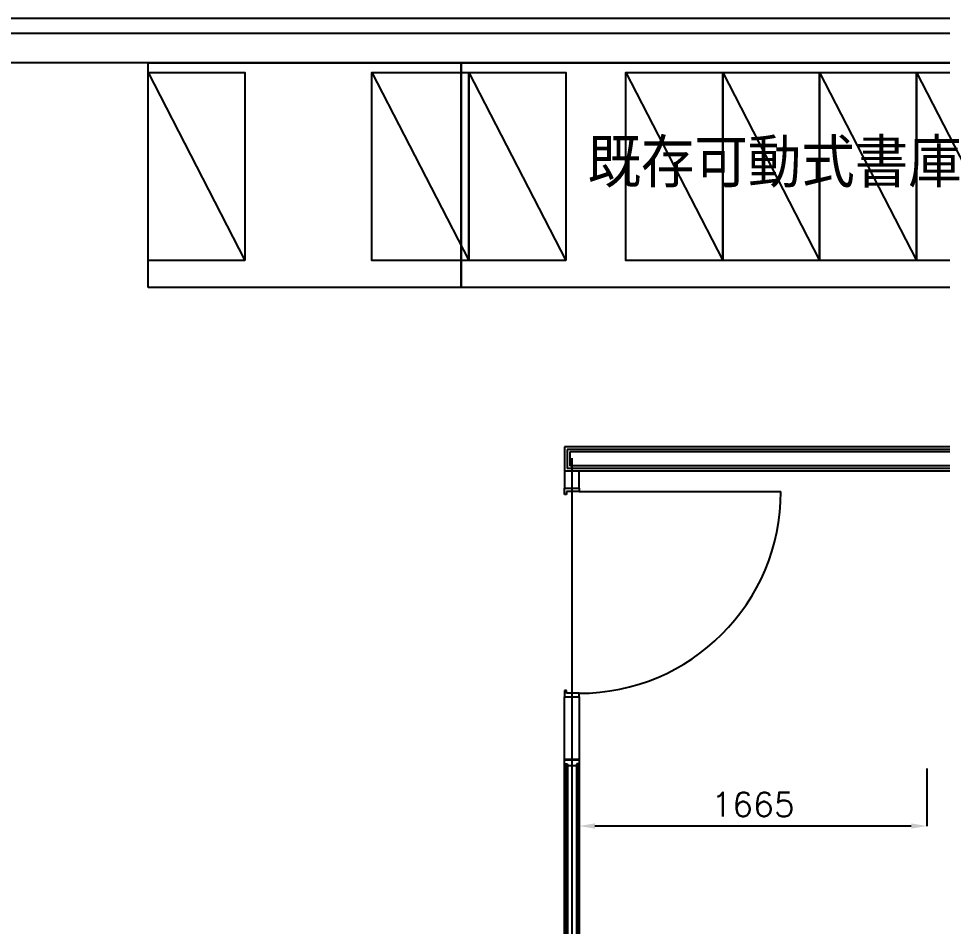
# Model space of a CAD drawing. Extents: x -120222 to -41942, y -19134 to 30932.
# Drawn here: x -76338 to -71912, y -265 to 4085 of the extents above; entities that cross this region are included whole.
import ezdxf
from ezdxf.enums import TextEntityAlignment as Align

# ---------------------------------------------------------------- set-up
doc = ezdxf.new("R2010")
doc.units = 0
doc.header["$LTSCALE"] = 150
doc.header["$MEASUREMENT"] = 0
doc.header["$PDMODE"] = 1
doc.header["$PDSIZE"] = -2
doc.layers.get('0').update_dxf_attribs({"linetype": 'CONTINUOUS'})
doc.layers.get('DEFPOINTS').update_dxf_attribs({"linetype": 'CONTINUOUS'})
for name, color, linetype in [('____-567', 7, 'CONTINUOUS'), ('____-569', 7, 'CONTINUOUS'), ('________', 7, 'CONTINUOUS'), ('___B', 7, 'CONTINUOUS')]:
    doc.layers.add(name, color=color, linetype=linetype)
doc.styles.get("Standard").update_dxf_attribs({"font": 'txt', "bigfont": 'BIGFONT.SHX'})
doc.dimstyles.new('KOYATSU', dxfattribs={"dimtxt": 116.375326, "dimasz": 75.111694, "dimexe": 0, "dimexo": 225, "dimgap": 45, "dimtad": 1, "dimdec": 1, "dimdsep": 46, "dimtxsty": 'Standard', "dimcen": 0, "dimadec": 0, "dimazin": 0, "dimtfac": 1, "dimtdec": 1, "dimtix": 1, "dimtmove": 2, "dimatfit": 3, "dimfxl": 1, "dimtolj": 1, "dimarcsym": 0})

# ---------------------------------------------------------------- blocks, each defined once
blk = doc.blocks.new('____-158')
at = {"color": 1, "linetype": 'Continuous'}
blk.add_line((-76423.8, -463.5), (-84722.4, -463.5), dxfattribs=at)
blk = doc.blocks.new('____-164')
at = {"color": 1, "linetype": 'Continuous'}
for p, q in [((-76117.6, -536), (-82992.6, -536)), ((-75977.6, -676), (-82982.6, -676))]:
    blk.add_line(p, q, dxfattribs=at)
at = {"color": 1}
blk.add_blockref('____-158', (0, 0), dxfattribs=at)
blk = doc.blocks.new('____-166')
at = {"color": 1}
blk.add_blockref('____-164', (0, 0), dxfattribs=at)
blk = doc.blocks.new('____-167')
at = {"color": 1, "linetype": 'Continuous'}
blk.add_line((-82624.2, -676), (-86085.6, -676), dxfattribs=at)
at = {"color": 1}
blk.add_blockref('____-166', (0, 0), dxfattribs=at)
blk = doc.blocks.new('____-289')
at = {"color": 1, "linetype": 'Continuous'}
blk.add_line((-76616.6, -723), (-76152.6, -1623), dxfattribs=at)
at = {"color": 1, "linetype": 'Continuous', "flags": 128}
blk.add_lwpolyline([(-76152.6, -1623), (-76616.6, -1623), (-76616.6, -723), (-76152.6, -723)], close=True, dxfattribs=at)
blk = doc.blocks.new('____-290')
at = {"color": 1, "linetype": 'Continuous'}
blk.add_line((-77080.6, -723), (-76616.6, -1623), dxfattribs=at)
at = {"color": 1, "linetype": 'Continuous', "flags": 128}
blk.add_lwpolyline([(-76616.6, -1623), (-77080.6, -1623), (-77080.6, -723), (-76616.6, -723)], close=True, dxfattribs=at)
blk = doc.blocks.new('____-291')
at = {"color": 1, "linetype": 'Continuous'}
blk.add_line((-77544.6, -723), (-77080.6, -1623), dxfattribs=at)
at = {"color": 1, "linetype": 'Continuous', "flags": 128}
blk.add_lwpolyline([(-77080.6, -1623), (-77544.6, -1623), (-77544.6, -723), (-77080.6, -723)], close=True, dxfattribs=at)
blk = doc.blocks.new('____-292')
at = {"color": 1, "linetype": 'Continuous'}
blk.add_line((-78008.6, -723), (-77544.6, -1623), dxfattribs=at)
at = {"color": 1, "linetype": 'Continuous', "flags": 128}
blk.add_lwpolyline([(-77544.6, -1623), (-78008.6, -1623), (-78008.6, -723), (-77544.6, -723)], close=True, dxfattribs=at)
blk = doc.blocks.new('____-293')
at = {"color": 1, "linetype": 'Continuous'}
blk.add_line((-78472.6, -723), (-78008.6, -1623), dxfattribs=at)
at = {"color": 1, "linetype": 'Continuous', "flags": 128}
blk.add_lwpolyline([(-78008.6, -1623), (-78472.6, -1623), (-78472.6, -723), (-78008.6, -723)], close=True, dxfattribs=at)
blk = doc.blocks.new('____-294')
at = {"color": 1, "linetype": 'Continuous'}
blk.add_line((-78936.6, -723), (-78472.6, -1623), dxfattribs=at)
at = {"color": 1, "linetype": 'Continuous', "flags": 128}
blk.add_lwpolyline([(-78472.6, -1623), (-78936.6, -1623), (-78936.6, -723), (-78472.6, -723)], close=True, dxfattribs=at)
blk = doc.blocks.new('____-295')
at = {"color": 1, "linetype": 'Continuous'}
blk.add_line((-79400.6, -723), (-78936.6, -1623), dxfattribs=at)
at = {"color": 1, "linetype": 'Continuous', "flags": 128}
blk.add_lwpolyline([(-78936.6, -1623), (-79400.6, -1623), (-79400.6, -723), (-78936.6, -723)], close=True, dxfattribs=at)
blk = doc.blocks.new('____-296')
at = {"color": 1, "linetype": 'Continuous'}
blk.add_line((-79864.6, -723), (-79400.6, -1623), dxfattribs=at)
at = {"color": 1, "linetype": 'Continuous', "flags": 128}
blk.add_lwpolyline([(-79400.6, -1623), (-79864.6, -1623), (-79864.6, -723), (-79400.6, -723)], close=True, dxfattribs=at)
blk = doc.blocks.new('____-297')
at = {"color": 1, "linetype": 'Continuous'}
blk.add_line((-80616.6, -723), (-80152.6, -1623), dxfattribs=at)
at = {"color": 1, "linetype": 'Continuous', "flags": 128}
blk.add_lwpolyline([(-80152.6, -1623), (-80616.6, -1623), (-80616.6, -723), (-80152.6, -723)], close=True, dxfattribs=at)
blk = doc.blocks.new('____-298')
at = {"color": 1, "linetype": 'Continuous'}
blk.add_line((-81080.6, -723), (-80616.6, -1623), dxfattribs=at)
at = {"color": 1, "linetype": 'Continuous', "flags": 128}
blk.add_lwpolyline([(-80616.6, -1623), (-81080.6, -1623), (-81080.6, -723), (-80616.6, -723)], close=True, dxfattribs=at)
blk = doc.blocks.new('____-299')
at = {"color": 1, "linetype": 'Continuous'}
blk.add_line((-82152.6, -723), (-81688.6, -1623), dxfattribs=at)
at = {"color": 1, "linetype": 'Continuous', "flags": 128}
blk.add_lwpolyline([(-81688.6, -1623), (-82152.6, -1623), (-82152.6, -723), (-81688.6, -723)], close=True, dxfattribs=at)
blk = doc.blocks.new('____-300')
at = {"color": 1, "linetype": 'Continuous', "flags": 128}
for points in [[(-82152.6, -1753), (-82152.6, -676), (-80652.6, -676), (-80652.6, -1753)], [(-80652.6, -1753), (-80652.6, -676), (-76152.6, -676), (-76152.6, -1753)]]:
    blk.add_lwpolyline(points, close=True, dxfattribs=at)
at = {"color": 1}
for name in ['____-299', '____-298', '____-297', '____-296', '____-295', '____-294', '____-293', '____-292', '____-291', '____-290', '____-289']:
    blk.add_blockref(name, (0, 0), dxfattribs=at)
blk = doc.blocks.new('____-516')
at = {"color": 1, "linetype": 'Continuous'}
for p, q in [((-75389.6, -2515.5), (-80157.6, -2515.5)), ((-80157.6, -2515.5), (-80157.6, -2632.5)), ((-75377.1, -2528), (-80145.1, -2528)), ((-80145.1, -2528), (-80145.1, -2620)), ((-75064.6, -2540.5), (-80132.6, -2540.5)), ((-80132.6, -2540.5), (-80132.6, -2607.5)), ((-74997.6, -2607.5), (-80132.6, -2607.5)), ((-80122.6, -2570), (-80122.6, -12289)), ((-74972.6, -2632.5), (-80157.6, -2632.5)), ((-80087.6, -2632.5), (-80157.6, -2632.5)), ((-80157.6, -2632.5), (-80157.6, -2713.5)), ((-74985.1, -2620), (-80145.1, -2620)), ((-80087.6, -2713.5), (-80087.6, -2632.5)), ((-80157.6, -2713.5), (-80087.6, -2713.5)), ((-80157.6, -2744), (-80157.6, -2713.5)), ((-80157.6, -2713.5), (-80087.6, -2713.5)), ((-80148.3, -2744), (-80157.6, -2744)), ((-80087.6, -2730.5), (-80148.3, -2730.5)), ((-80148.3, -2730.5), (-80148.3, -2744)), ((-80087.6, -2713.5), (-80087.6, -2730.5)), ((-80087.6, -2730.5), (-79121.6, -2730.5)), ((-80148.3, -3683), (-80157.6, -3683)), ((-80157.6, -3683), (-80157.6, -3713.5)), ((-80157.6, -3713.5), (-80087.6, -3713.5)), ((-80157.6, -4013.5), (-80157.6, -3713.5)), ((-80157.6, -3713.5), (-80087.6, -3713.5)), ((-80148.3, -3696.5), (-80148.3, -3683)), ((-80087.6, -3696.5), (-80148.3, -3696.5)), ((-80087.6, -3713.5), (-80087.6, -3696.5)), ((-80087.6, -3713.5), (-80087.6, -4013.5)), ((-80157.6, -4013.5), (-80157.6, -4013.5)), ((-80087.6, -4013.5), (-80157.6, -4013.5)), ((-80157.6, -12289), (-80157.6, -4015.5)), ((-80157.6, -4015.5), (-80122.6, -4015.5)), ((-80122.6, -4015.5), (-80087.6, -4015.5)), ((-80087.6, -4015.5), (-80087.6, -12289)), ((-80155.1, -4044.5), (-80157.6, -4044.5)), ((-80155.1, -4035.5), (-80154.1, -4034.5)), ((-80155.1, -12269), (-80155.1, -4035.5)), ((-80154.1, -4034.5), (-80145.3, -4034.5)), ((-80150.1, -12270), (-80150.1, -4034.5)), ((-80149.3, -4034.5), (-80149.3, -12270)), ((-80145.3, -4034.5), (-80144.3, -4035.5)), ((-80144.3, -4035.5), (-80144.3, -12269)), ((-80100.9, -4044.5), (-80144.3, -4044.5)), ((-80099.9, -4034.5), (-80100.9, -4035.5)), ((-80100.9, -4035.5), (-80100.9, -12269)), ((-80091.1, -4034.5), (-80099.9, -4034.5)), ((-80095.9, -4034.5), (-80095.9, -12270)), ((-80095.1, -12270), (-80095.1, -4034.5)), ((-80090.1, -4035.5), (-80091.1, -4034.5)), ((-80090.1, -12269), (-80090.1, -4035.5)), ((-80087.6, -4044.5), (-80090.1, -4044.5))]:
    blk.add_line(p, q, dxfattribs=at)
blk.add_arc((-80087.6, -2730.5), 966, 270, 0, dxfattribs=at)
blk = doc.blocks.new('*D554')
at = {"layer": '________', "color": 0, "linetype": 'Continuous', "lineweight": -2, "transparency": 16777216}
for p, q in [((-73652.5, 491.2), (-73652.5, 216.2)), ((-71987.5, 491.2), (-71987.5, 216.2)), ((-72062.6, 216.2), (-73577.3, 216.2))]:
    blk.add_line(p, q, dxfattribs=at)
at = {"layer": '________', "color": 0, "linetype": 'Continuous', "transparency": 16777216}
for points in [[(-73577.3, 228.7), (-73577.3, 203.7), (-73652.5, 216.2)], [(-72062.6, 228.7), (-72062.6, 203.7), (-71987.5, 216.2)]]:
    blk.add_solid(points, dxfattribs=at)
at = {"layer": 'DEFPOINTS', "color": 0, "linetype": 'Continuous', "transparency": 16777216}
for p in [(-73652.5, 716.2), (-71987.5, 716.2), (-73652.5, 216.2)]:
    blk.add_point(p, dxfattribs=at)
at = {"layer": '________', "color": 0, "linetype": 'Continuous', "transparency": 16777216, "insert": (-72820, 319.4), "char_height": 116.38, "attachment_point": 5}
blk.add_mtext('\\A1;1665', dxfattribs=at)

msp = doc.modelspace()

# ---------------------------------------------------------------- block references
at = {"layer": '____-567', "color": 0}
msp.add_blockref('____-167', (6435.10495, 4548.69799), dxfattribs=at)
at = {"layer": '____-569', "color": 0}
msp.add_blockref('____-516', (6435.10495, 4548.69799), dxfattribs=at)
at = {"layer": '___B', "color": 0}
msp.add_blockref('____-300', (6435.10495, 4548.69799), dxfattribs=at)

# ---------------------------------------------------------------- texts
msp.add_text('既存可動式書庫', height=232.750651, dxfattribs=at).set_placement((-73612.70329, 3508.45499), align=Align.TOP_LEFT)

# ---------------------------------------------------------------- dimensions: what is measured, and where the dimension line sits
at = {"layer": '________', "color": 0, "linetype": 'Continuous'}
dim = msp.add_linear_dim(base=(-73652.45335, 216.21684), p1=(-71987.45331, 716.21684), p2=(-73652.45335, 716.21684), dimstyle='KOYATSU', dxfattribs=at)
dim.commit()
dim.dimension.update_dxf_attribs({"geometry": '*D554', "text_midpoint": (-72819.95333, 319.4045)})

doc.saveas('drawing.dxf')
